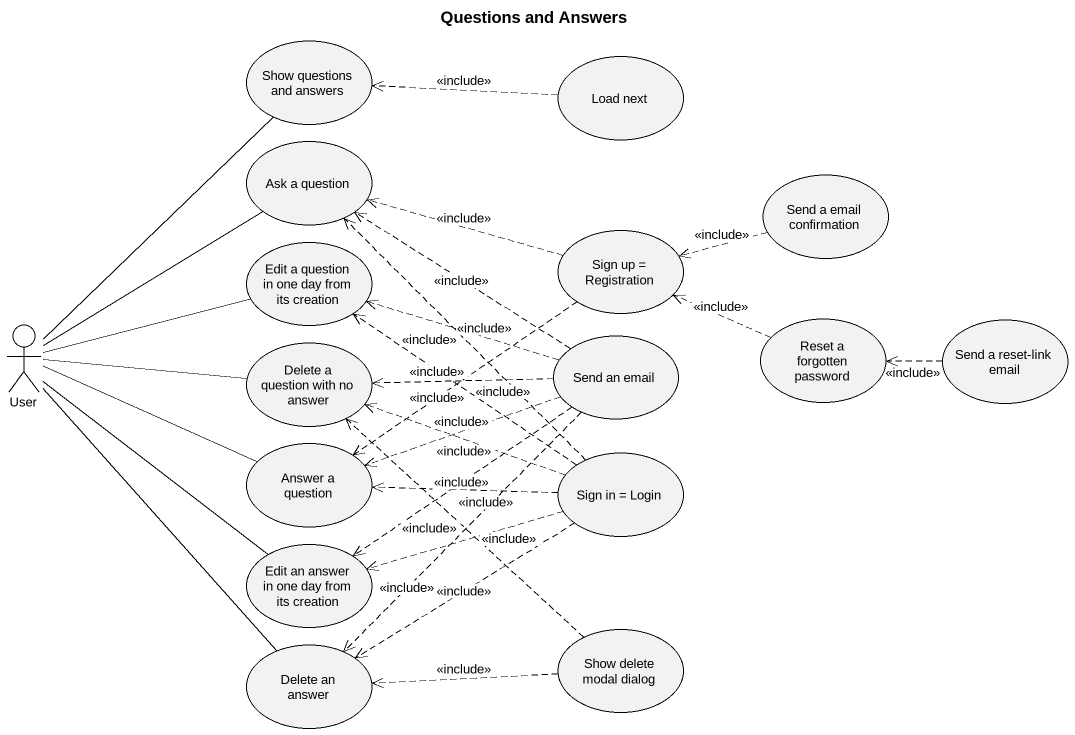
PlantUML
@startuml
title Questions and Answers
usecase "Show questions and answers" as Show_questions_and_answers
usecase "Load next" as Load_next
usecase "Ask a question" as Ask_a_question
usecase "Send a email confirmation" as Send_a_email_confirmation
usecase "Edit a question in one day from its creation" as Edit_a_question_in_one_day
usecase "Sign up = Registration" as Sign_up_Registration
actor User
usecase "Delete a question with no answer" as Delete_a_question_with_no
usecase "Send an email" as Send_an_email
usecase "Reset a forgotten password" as Reset_a_forgotten_password
usecase "Send a reset-link email" as Send_a_reset_link_email
usecase "Answer a question" as Answer_a_question
usecase "Sign in = Login" as Sign_in_Login
usecase "Edit an answer in one day from its creation" as Edit_an_answer_in_one_day
usecase "Delete an answer" as Delete_an_answer
usecase "Show delete modal dialog" as Show_delete_modal_dialog
Show_questions_and_answers -- User
Load_next .left.> Show_questions_and_answers : <<include>>
Ask_a_question -- User
Send_a_email_confirmation .left.> Sign_up_Registration : <<include>>
Edit_a_question_in_one_day -left- User
Sign_up_Registration .left.> Ask_a_question : <<include>>
Sign_up_Registration ..> Answer_a_question : <<include>>
Delete_a_question_with_no -left- User
Send_an_email .up.> Ask_a_question : <<include>>
Send_an_email .left.> Edit_a_question_in_one_day : <<include>>
Send_an_email .left.> Delete_a_question_with_no : <<include>>
Send_an_email .left.> Answer_a_question : <<include>>
Send_an_email ..> Edit_an_answer_in_one_day : <<include>>
Send_an_email ..> Delete_an_answer : <<include>>
Reset_a_forgotten_password .left.> Sign_up_Registration : <<include>>
Send_a_reset_link_email .left.> Reset_a_forgotten_password : <<include>>
Answer_a_question -left- User
Sign_in_Login .up.> Ask_a_question : <<include>>
Sign_in_Login .up.> Edit_a_question_in_one_day : <<include>>
Sign_in_Login .left.> Delete_a_question_with_no : <<include>>
Sign_in_Login .left.> Answer_a_question : <<include>>
Sign_in_Login .left.> Edit_an_answer_in_one_day : <<include>>
Sign_in_Login ..> Delete_an_answer : <<include>>
Edit_an_answer_in_one_day -up- User
Delete_an_answer -up- User
Show_delete_modal_dialog .up.> Delete_a_question_with_no : <<include>>
Show_delete_modal_dialog .left.> Delete_an_answer : <<include>>
@enduml
